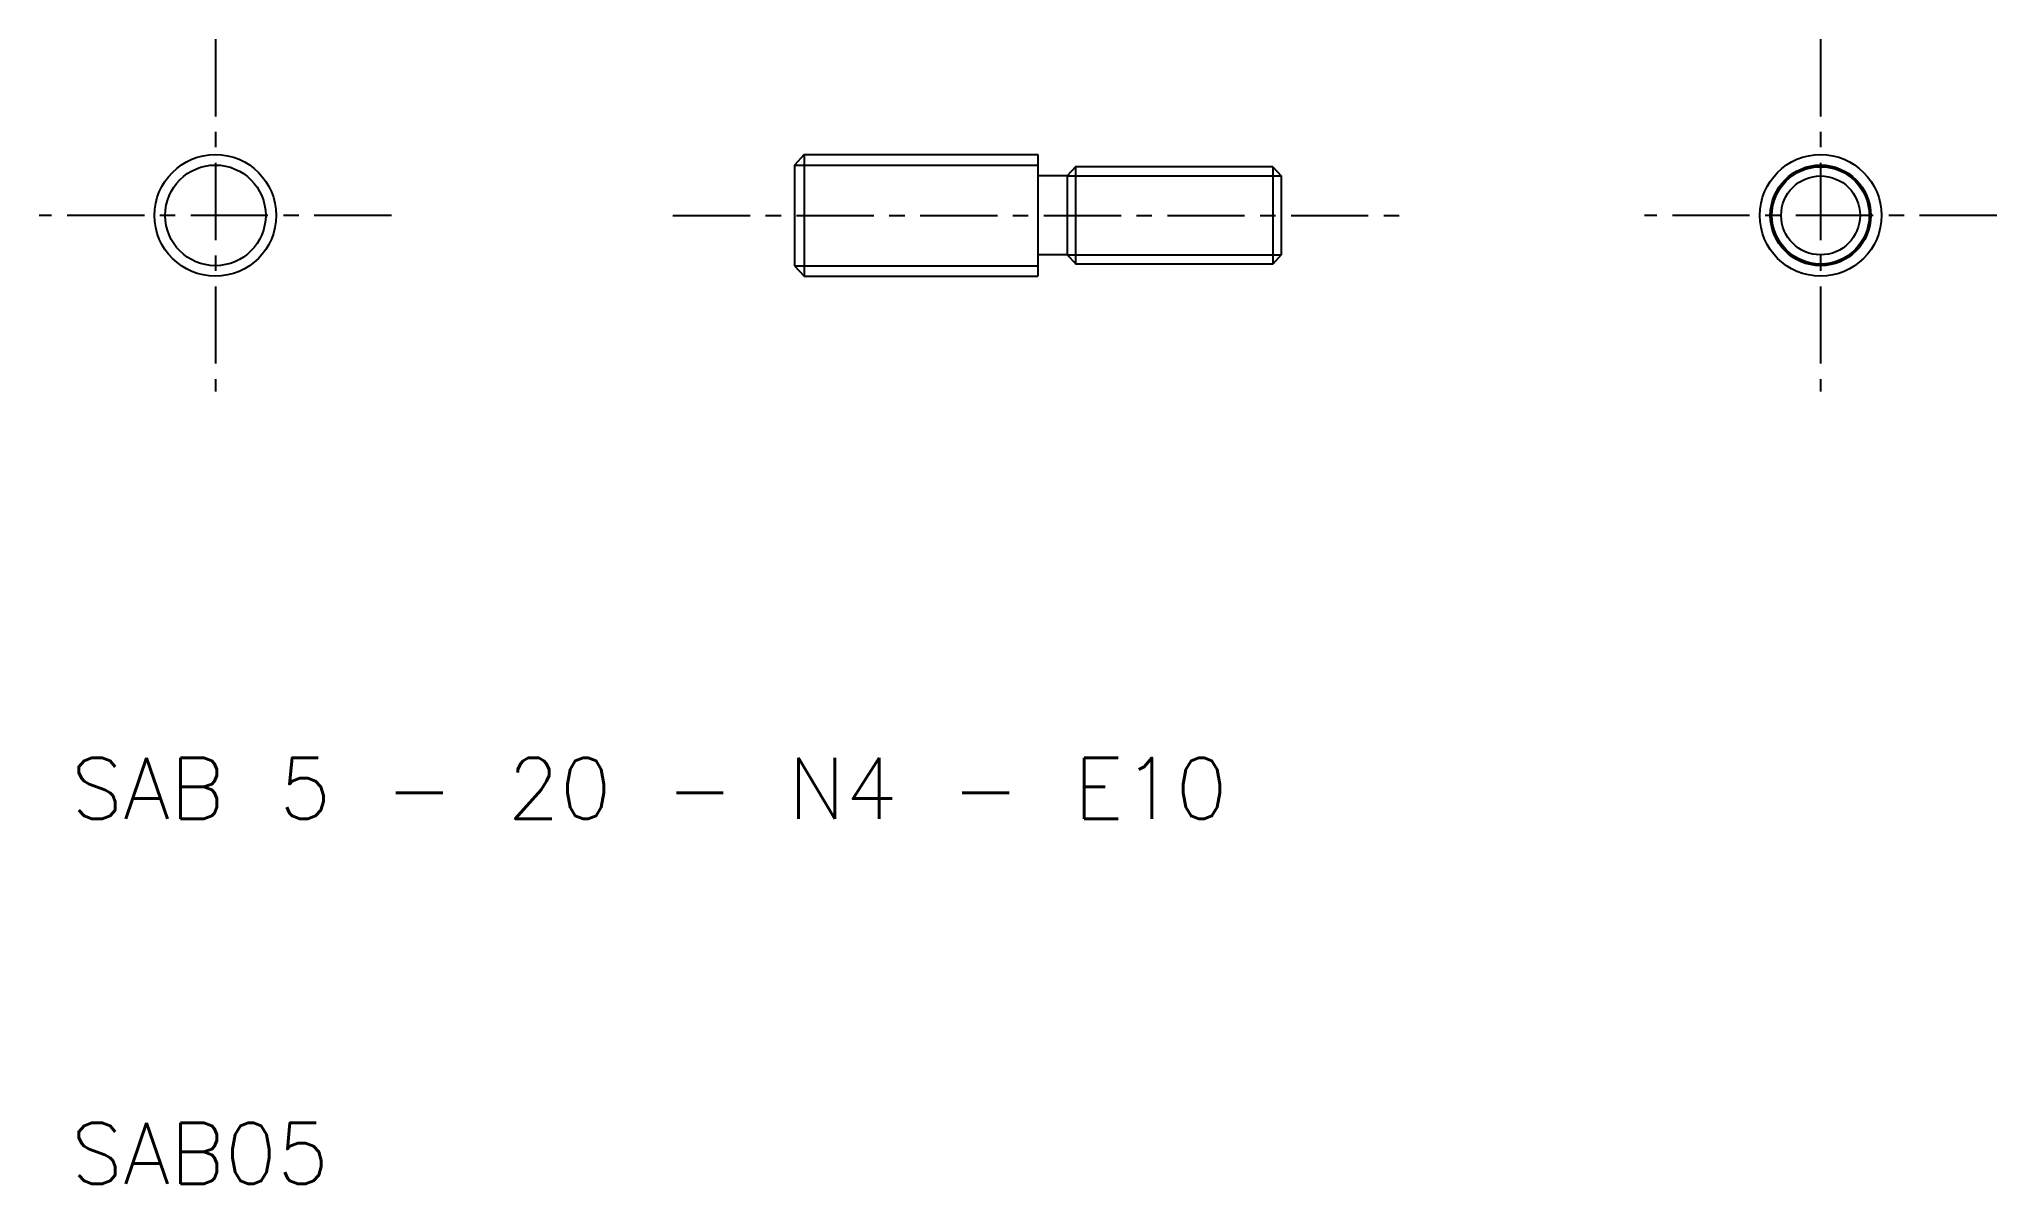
# Model space of a CAD drawing. Extents: x 8.3 to 88.8, y 8.4 to 55.4.
import ezdxf

# ---------------------------------------------------------------- set-up
doc = ezdxf.new("R2010")
doc.units = 0
doc.header["$LTSCALE"] = 0.1
doc.linetypes.add('CENTER', pattern=[50.8, 31.75, -6.35, 6.35, -6.35])
doc.layers.get('0').update_dxf_attribs({"linetype": 'CONTINUOUS'})
doc.layers.add('CENTER', color=1, linetype='CONTINUOUS')
doc.styles.get("Standard").update_dxf_attribs({"font": 'txt.shx', "bigfont": 'bigfont.shx'})

msp = doc.modelspace()

# ---------------------------------------------------------------- linework, layer by layer
for p, q in [((39.785, 50.671), (39.385, 50.238)), ((39.385, 50.238), (39.385, 46.104)), ((39.785, 50.671), (39.785, 45.671)), ((39.785, 50.671), (49.385, 50.671)), ((49.385, 50.671), (49.385, 45.671)), ((50.935, 50.171), (50.585, 49.792)), ((59.035, 50.171), (50.935, 50.171)), ((50.935, 50.171), (50.935, 46.171)), ((59.035, 50.171), (59.035, 46.171)), ((59.035, 50.171), (59.385, 49.792)), ((50.585, 49.792), (49.385, 49.792)), ((50.585, 49.792), (50.585, 46.55)), ((59.385, 49.792), (59.385, 46.55)), ((39.385, 46.104), (39.785, 45.671)), ((50.585, 46.55), (49.385, 46.55)), ((50.585, 46.55), (50.935, 46.2)), ((59.035, 46.171), (50.935, 46.171)), ((59.385, 46.55), (59.035, 46.171)), ((39.785, 45.671), (49.385, 45.671))]:
    msp.add_line(p, q)
at = {"color": 3}
for p, q in [((39.385, 50.238), (49.385, 50.238)), ((50.585, 49.792), (59.385, 49.792)), ((39.385, 46.104), (49.385, 46.104)), ((50.585, 46.55), (59.385, 46.55))]:
    msp.add_line(p, q, dxfattribs=at)
for centre, radius in [((15.583, 48.171), 2.5), ((81.548, 48.171), 2.5), ((81.548, 48.171), 2)]:
    msp.add_circle(centre, radius)
for centre, radius in [((15.583, 48.171), 2.067), ((81.548, 48.171), 2.067), ((81.548, 48.171), 1.621)]:
    msp.add_circle(centre, radius, dxfattribs=at)
at = {"layer": 'CENTER', "linetype": 'CENTER'}
for p, q in [((15.583, 55.412), (15.583, 40.93)), ((81.548, 55.412), (81.548, 40.93)), ((22.824, 48.171), (8.341, 48.171)), ((34.385, 48.171), (64.385, 48.171)), ((88.79, 48.171), (74.307, 48.171))]:
    msp.add_line(p, q, dxfattribs=at)

# ---------------------------------------------------------------- texts
for s, p in [('SAB 5 - 20 - N4 - E10', (9.649, 23.373)), ('SAB05', (9.649, 8.373))]:
    msp.add_text(s, height=2.5).set_placement(p)

doc.saveas('drawing.dxf')
